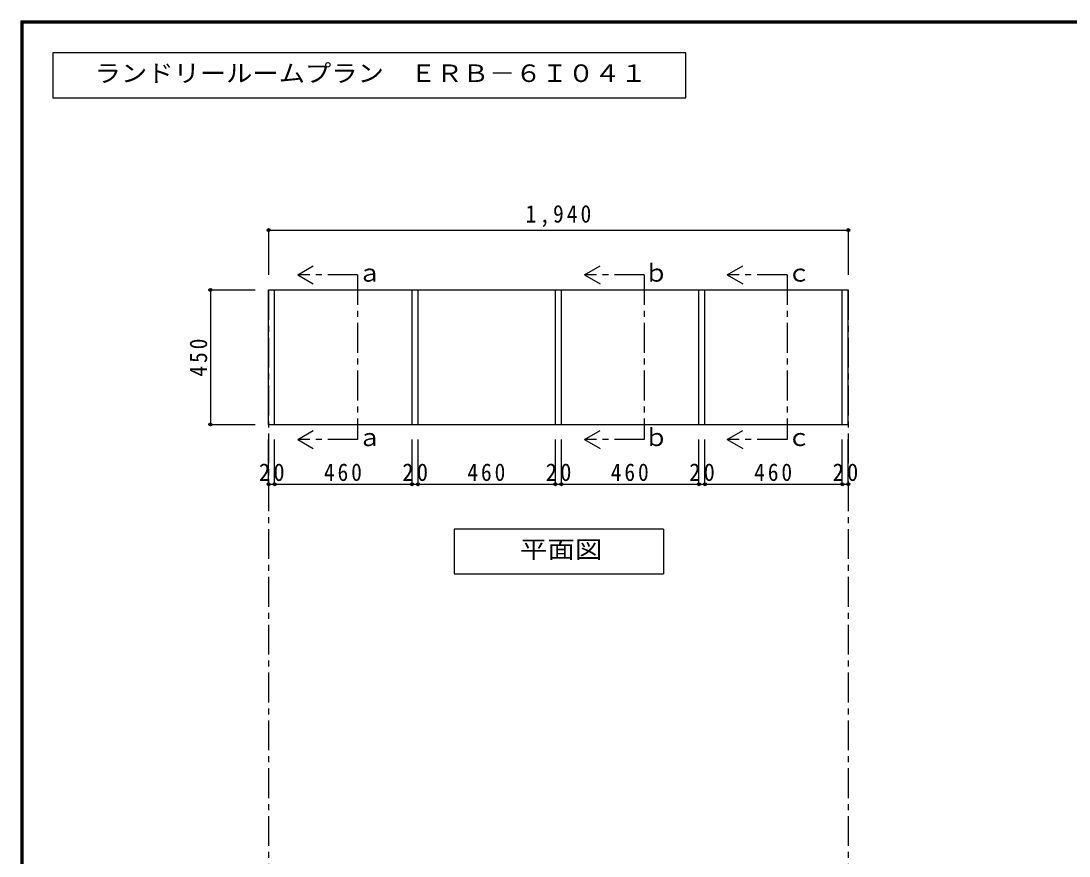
# Model space of a CAD drawing. Units: millimetres at full size, sheet at 1:20. Extents: x -3922 to 3878, y -2932 to 2722.
# Drawn here: x -3922 to -414, y -71 to 2722 of the extents above; entities that cross this region are included whole.
import ezdxf
from ezdxf.enums import TextEntityAlignment as Align

# ---------------------------------------------------------------- set-up
doc = ezdxf.new("R2010")
doc.units = ezdxf.units.MM
doc.header["$LTSCALE"] = 20
doc.header["$PDMODE"] = 32
doc.header["$PDSIZE"] = 10
doc.linetypes.add('CHAIN1', pattern=[8, 5, -1, 1, -1])
for name, color, linetype in [('0-2_本体', 2, 'Continuous'), ('0-3_固定棚', 3, 'Continuous'), ('0-4_可動棚', 3, 'Continuous'), ('0-A_文字', 7, 'Continuous'), ('0-B_寸法', 4, 'Continuous'), ('F-1_枠', 6, 'Continuous')]:
    doc.layers.add(name, color=color, linetype=linetype)
doc.styles.add('ＭＳ ゴシック', font='')
doc.styles.get('ＭＳ ゴシック').set_extended_font_data('MS Gothic')

msp = doc.modelspace()

# ---------------------------------------------------------------- linework, layer by layer
at = {"layer": '0-2_本体'}
for p, q in [((-3093.06, 1822.73), (-3073.06, 1822.73)), ((-3093.06, 1372.73), (-3093.06, 1822.73)), ((-3073.06, 1372.73), (-3073.06, 1822.73)), ((-2613.06, 1372.73), (-2613.06, 1822.73)), ((-2613.06, 1822.73), (-2593.06, 1822.73)), ((-2593.06, 1372.73), (-2593.06, 1822.73)), ((-2113.06, 1372.73), (-2113.06, 1822.73)), ((-1633.06, 1372.73), (-1633.06, 1822.73)), ((-1153.06, 1372.73), (-1153.06, 1822.73)), ((-3093.06, 1372.73), (-3073.06, 1372.73)), ((-2613.06, 1372.73), (-2593.06, 1372.73)), ((-2133.06, 1372.73), (-2113.06, 1372.73)), ((-1653.06, 1372.73), (-1633.06, 1372.73)), ((-1173.06, 1372.73), (-1153.06, 1372.73))]:
    msp.add_line(p, q, dxfattribs=at)
at = {"layer": '0-2_本体', "color": 3}
msp.add_line((-3093.06, 1372.73), (-1153.06, 1372.73), dxfattribs=at)
at = {"layer": '0-2_本体'}
for points in [[(-2133.06, 1372.73), (-2133.06, 1822.73), (-2113.06, 1822.73)], [(-1653.06, 1372.73), (-1653.06, 1822.73), (-1633.06, 1822.73)], [(-1173.06, 1372.73), (-1173.06, 1822.73), (-1153.06, 1822.73)]]:
    msp.add_lwpolyline(points, dxfattribs=at)
at = {"layer": '0-3_固定棚'}
for p, q in [((-3073.06, 1822.73), (-2613.06, 1822.73)), ((-2113.06, 1822.73), (-1173.06, 1822.73))]:
    msp.add_line(p, q, dxfattribs=at)
at = {"layer": '0-4_可動棚'}
msp.add_line((-2593.06, 1822.73), (-2133.06, 1822.73), dxfattribs=at)
at = {"layer": '0-A_文字'}
for p, q in [((-3815.36, 2615.63), (-3815.36, 2465.63)), ((-1696.21, 2615.63), (-3815.36, 2615.63)), ((-1696.21, 2465.63), (-1696.21, 2615.63)), ((-3815.36, 2465.63), (-1696.21, 2465.63)), ((-2995.44, 1872.73), (-2943.48, 1902.73)), ((-2035.89, 1872.73), (-1983.93, 1902.73)), ((-1558.05, 1872.73), (-1506.09, 1902.73)), ((-2995.44, 1872.73), (-2943.48, 1842.73)), ((-2035.89, 1872.73), (-1983.93, 1842.73)), ((-1558.05, 1872.73), (-1506.09, 1842.73)), ((-2995.44, 1322.73), (-2943.48, 1352.73)), ((-2035.89, 1322.73), (-1983.93, 1352.73)), ((-1558.05, 1322.73), (-1506.09, 1352.73)), ((-2995.44, 1322.73), (-2943.48, 1292.73)), ((-2035.89, 1322.73), (-1983.93, 1292.73)), ((-1558.05, 1322.73), (-1506.09, 1292.73)), ((-1771.06, 1022.73), (-2472.06, 1022.73)), ((-1771.06, 1022.73), (-1771.06, 872.73))]:
    msp.add_line(p, q, dxfattribs=at)
at = {"layer": '0-A_文字', "linetype": 'CHAIN1'}
for p, q in [((-2795.44, 1872.73), (-2995.44, 1872.73)), ((-2795.44, 1872.73), (-2795.44, 1322.73)), ((-1835.89, 1872.73), (-2035.89, 1872.73)), ((-1835.89, 1872.73), (-1835.89, 1322.73)), ((-1358.05, 1872.73), (-1558.05, 1872.73)), ((-1358.05, 1872.73), (-1358.05, 1322.73)), ((-3093.06, 1822.73), (-3093.06, -1711.27)), ((-1153.06, 1822.73), (-1153.06, -1711.27)), ((-2795.44, 1322.73), (-2995.44, 1322.73)), ((-1835.89, 1322.73), (-2035.89, 1322.73)), ((-1358.05, 1322.73), (-1558.05, 1322.73))]:
    msp.add_line(p, q, dxfattribs=at)
at = {"layer": '0-A_文字'}
msp.add_lwpolyline([(-2472.06, 1022.73), (-2472.06, 872.73), (-1771.06, 872.73)], dxfattribs=at)
at = {"layer": '0-B_寸法'}
for p, q in [((-3093.06, 2022.73), (-3093.06, 1872.73)), ((-3093.06, 2022.73), (-1153.06, 2022.73)), ((-1153.06, 2022.73), (-1153.06, 1872.73)), ((-3288.06, 1822.73), (-3138.06, 1822.73)), ((-3288.06, 1822.73), (-3288.06, 1372.73)), ((-3288.06, 1372.73), (-3138.06, 1372.73)), ((-3093.06, 1172.73), (-3093.06, 1322.73)), ((-3073.06, 1172.73), (-3073.06, 1322.73)), ((-2613.06, 1172.73), (-2613.06, 1322.73)), ((-2593.06, 1172.73), (-2593.06, 1322.73)), ((-2593.06, 1172.73), (-2593.06, 1322.73)), ((-2133.06, 1172.73), (-2133.06, 1322.73)), ((-2113.06, 1172.73), (-2113.06, 1322.73)), ((-1653.06, 1172.73), (-1653.06, 1322.73)), ((-1633.06, 1172.73), (-1633.06, 1322.73)), ((-1173.06, 1172.73), (-1173.06, 1322.73)), ((-1153.06, 1172.73), (-1153.06, 1322.73)), ((-3093.06, 1172.73), (-3073.06, 1172.73)), ((-3073.06, 1172.73), (-2613.06, 1172.73)), ((-2613.06, 1172.73), (-2593.06, 1172.73)), ((-2593.06, 1172.73), (-2133.06, 1172.73)), ((-2133.06, 1172.73), (-2113.06, 1172.73)), ((-2113.06, 1172.73), (-1653.06, 1172.73)), ((-1653.06, 1172.73), (-1633.06, 1172.73)), ((-1633.06, 1172.73), (-1173.06, 1172.73)), ((-1173.06, 1172.73), (-1153.06, 1172.73))]:
    msp.add_line(p, q, dxfattribs=at)
at = {"layer": '0-B_寸法', "color": 7}
for p in [(-3093.06, 2022.73), (-1153.06, 2022.73), (-3288.06, 1822.73), (-3288.06, 1372.73), (-3093.06, 1172.73), (-3073.06, 1172.73), (-2613.06, 1172.73), (-2593.06, 1172.73), (-2133.06, 1172.73), (-2113.06, 1172.73), (-1653.06, 1172.73), (-1633.06, 1172.73), (-1173.06, 1172.73), (-1153.06, 1172.73)]:
    msp.add_point(p, dxfattribs=at)
at = {"layer": 'F-1_枠'}
for p, q in [((-3922.03, 2722.29), (-3922.03, -2864.37)), ((-3922.03, 2722.29), (3877.97, 2722.29)), ((-3922.03, 2718.96), (3877.97, 2718.96)), ((-3922.03, 2715.63), (3877.97, 2715.63)), ((-3918.7, 2722.29), (-3918.7, -2864.37)), ((-3915.36, 2722.29), (-3915.36, -2864.37))]:
    msp.add_line(p, q, dxfattribs=at)

# ---------------------------------------------------------------- texts
at = {"layer": '0-A_文字', "style": 'ＭＳ ゴシック'}
for s, width, p in [('ランドリールームプラン\u3000ＥＲＢ－６Ｉ０４１', 1.1, (-3675.36, 2500.63)), ('平面図', 1.15, (-2252.06, 907.73))]:
    msp.add_text(s, height=58.65, dxfattribs=dict(at, width=width)).set_placement(p, align=Align.BOTTOM_LEFT)
for s, p in [('ａ', (-2795.44, 1832.73)), ('ｂ', (-1835.89, 1832.73)), ('ｃ', (-1358.05, 1832.73)), ('ａ', (-2795.44, 1282.73)), ('ｂ', (-1835.89, 1282.73)), ('ｃ', (-1358.05, 1282.73))]:
    msp.add_text(s, height=58.65, dxfattribs=at).set_placement(p, align=Align.BOTTOM_LEFT)
at = {"layer": '0-B_寸法', "color": 7, "char_height": 58.65, "attachment_point": 7, "style": 'ＭＳ ゴシック'}
for s, insert in [('\\T1.28;\\W0.9;1,940', (-2233.06, 2032.73)), ('\\T1.27;\\W0.95;20', (-3125.56, 1182.73)), ('\\T1.27;\\W0.9;460', (-2908.06, 1182.73)), ('\\T1.27;\\W0.95;20', (-2645.56, 1182.73)), ('\\T1.27;\\W0.9;460', (-2428.06, 1182.73)), ('\\T1.27;\\W0.95;20', (-2165.56, 1182.73)), ('\\T1.27;\\W0.9;460', (-1948.06, 1182.73)), ('\\T1.27;\\W0.95;20', (-1685.56, 1182.73)), ('\\T1.27;\\W0.9;460', (-1468.06, 1182.73)), ('\\T1.27;\\W0.95;20', (-1205.56, 1182.73))]:
    msp.add_mtext(s, dxfattribs=dict(at, insert=insert))
at = {"layer": '0-B_寸法', "color": 7, "insert": (-3298.06, 1532.73), "char_height": 58.65, "attachment_point": 7, "rotation": 90, "style": 'ＭＳ ゴシック'}
msp.add_mtext('\\T1.27;\\W0.9;450', dxfattribs=at)

doc.saveas('drawing.dxf')
